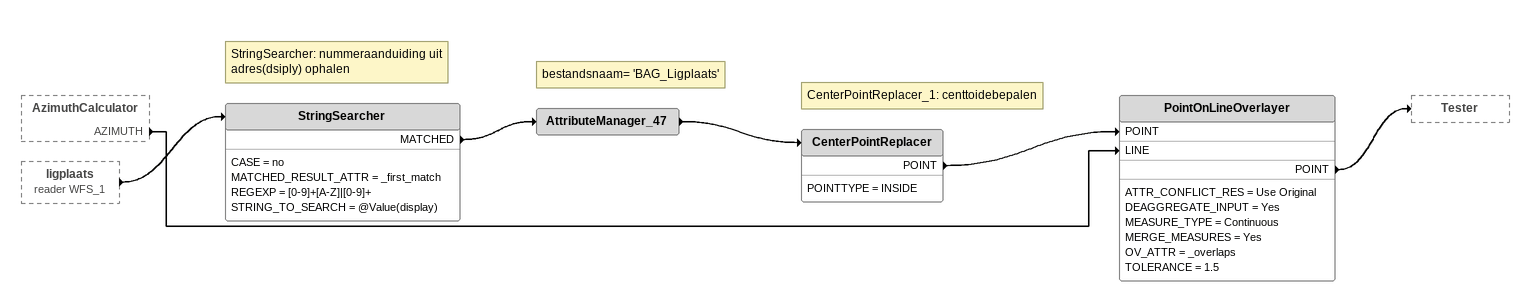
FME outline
AzimuthCalculator [outside]
    AZIMUTH -> PointOnLineOverlayer [LINE]
ligplaats (reader WFS_1) [outside]
    -> StringSearcher
Note: StringSearcher: nummeraanduiding uit adres(dsiply) ophalen
StringSearcher
    CASE = no
    MATCHED_RESULT_ATTR = _first_match
    REGEXP = [0-9]+[A-Z]|[0-9]+
    STRING_TO_SEARCH = @Value(display)
    MATCHED -> AttributeManager_47
Note: bestandsnaam= 'BAG_Ligplaats'
AttributeManager_47
    -> CenterPointReplacer
Note: CenterPointReplacer_1: centtoidebepalen
CenterPointReplacer
    POINTTYPE = INSIDE
    POINT -> PointOnLineOverlayer [POINT]
PointOnLineOverlayer
    ATTR_CONFLICT_RES = Use Original
    DEAGGREGATE_INPUT = Yes
    MEASURE_TYPE = Continuous
    MERGE_MEASURES = Yes
    OV_ATTR = _overlaps
    TOLERANCE = 1.5
    POINT -> Tester
